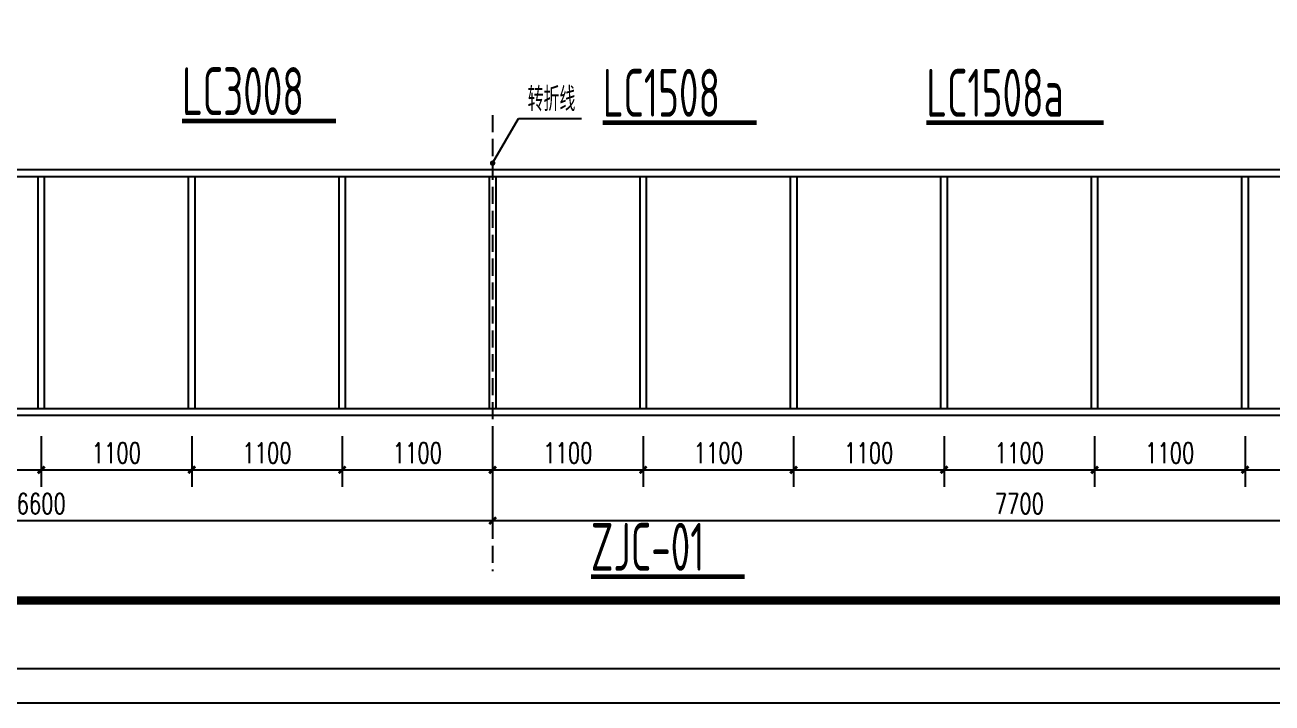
# Model space of a CAD drawing. Header units: millimetres. Extents: x -1048436 to -185795, y -983427 to 400387.
# Drawn here: x -619277 to -610161, y 342011 to 346971 of the extents above; entities that cross this region are included whole.
import ezdxf
from ezdxf.enums import TextEntityAlignment as Align

# ---------------------------------------------------------------- set-up
doc = ezdxf.new("R2010")
doc.units = ezdxf.units.MM
doc.header["$LTSCALE"] = 500
doc.linetypes.add('DASH', pattern=[0.35, 0.25, -0.1])
for name, color, linetype in [('C-SHET-TTLB', 11, 'Continuous'), ('DIM_SYMB', 3, 'Continuous'), ('PUB_DIM', 3, 'Continuous'), ('PUB_TEXT', 7, 'Continuous'), ('建-文字', 4, 'Continuous'), ('建-窗', 135, 'Continuous'), ('建-符号-引出', 150, 'Continuous')]:
    doc.layers.add(name, color=color, linetype=linetype)
doc.styles.add('_TCH_DIM_T3', font='SIMPLEX', dxfattribs={"width": 0.705882, "bigfont": 'GBCBIG'})
doc.styles.add('ECADI', font='hzs.shx', dxfattribs={"width": 0.7, "bigfont": 'hztxt.shx'})
doc.styles.add('XD2008', font='xd-hzs.shx', dxfattribs={"width": 0.7, "bigfont": 'xd-hztxt.shx'})
doc.dimstyles.new('_TCH_ARCH&&50', dxfattribs={"dimtxt": 148.75, "dimasz": 50, "dimexe": 125, "dimexo": 150, "dimgap": 50, "dimtad": 1, "dimdec": 0, "dimzin": 0, "dimdsep": 46, "dimtxsty": '_TCH_DIM_T3', "dimblk": 'ARCHTICK', "dimcen": 0.09, "dimclrt": 7, "dimazin": 2, "dimtfac": 1, "dimtdec": 0, "dimtix": 1, "dimtmove": 2, "dimatfit": 3, "dimldrblk": 'ARCHTICK', "dimfxl": 1, "dimtolj": 1, "dimtzin": 0, "dimarcsym": 0})

# ---------------------------------------------------------------- blocks, each defined once
blk = doc.blocks.new('集团图框A1')
at = {"layer": 'C-SHET-TTLB'}
for points in [[(1095.85, -95.53), (1095.85, -699.53), (244.85, -699.53), (244.85, -95.53)], [(1090.85, -100.53), (1090.85, -694.53), (249.85, -694.53), (249.85, -100.53)]]:
    blk.add_lwpolyline(points, close=True, dxfattribs=at)
at = {"layer": 'C-SHET-TTLB', "const_width": 1.2}
blk.add_lwpolyline([(268.25, -110.53), (1080.85, -110.53), (1080.85, -684.53), (268.25, -684.53)], close=True, dxfattribs=at)
at = {"color": 2, "style": 'ECADI', "width": 0.7}
for tag, p in [('序号1', (1009.72, -381.88)), ('记要1', (1037.92, -381.9)), ('日期1', (1073.26, -381.71)), ('序号2', (1009.72, -387.77)), ('记要2', (1037.92, -387.79)), ('日期2', (1073.26, -387.6)), ('序号3', (1009.72, -393.63)), ('记要3', (1037.92, -393.65)), ('日期3', (1073.26, -393.46)), ('日期4', (1073.26, -399.35)), ('序号4', (1009.72, -399.51)), ('记要4', (1037.92, -399.53)), ('合作设计单位', (1042.53, -542.75)), ('审定人', (1041.84, -561.74)), ('审核人', (1041.84, -571.23)), ('设计总负责人', (1041.84, -580.99)), ('专业负责人', (1041.84, -591.72)), ('校对人', (1041.84, -601.96)), ('设计人', (1041.84, -611.83)), ('建设单位上', (1044.38, -619.93)), ('建设单位中', (1044.38, -623.89)), ('建设单位下', (1044.38, -627.74)), ('项目名称上', (1044.35, -632.3)), ('项目名称中', (1044.35, -636.38)), ('项目名称下', (1044.35, -640.33)), ('子项', (1043.59, -646.93)), ('图名上', (1044.47, -653.59)), ('图名中', (1044.47, -657.5)), ('图名下', (1044.47, -661.62)), ('工程编号', (1027.1, -667.58)), ('阶段', (1063.92, -667.61)), ('比例', (1025.96, -674.19)), ('专业', (1063.72, -673.97)), ('日期', (1026.1, -680.73)), ('图别、图号', (1066.05, -680.84))]:
    blk.add_attdef(tag, text='', height=3.5, dxfattribs=at).set_placement(p, align=Align.MIDDLE)
blk = doc.blocks.new('A1')
blk.add_blockref('集团图框A1', (-609654.51, -640037.88))
blk = doc.blocks.new('_ArchTick')
at = {"color": 0, "linetype": 'ByBlock', "const_width": 0.4}
blk.add_lwpolyline([(-0.5, -0.5), (0.5, 0.5)], dxfattribs=at)
blk = doc.blocks.new('*D380')
at = {"layer": 'Defpoints', "color": 0, "transparency": 16777216}
for p in [(-622458.4, 343741.8), (-615858.8, 343741.8), (-615858.8, 343345.2)]:
    blk.add_point(p, dxfattribs=at)
at = {"layer": 'PUB_DIM', "color": 0, "lineweight": -2, "transparency": 16777216}
for p, q in [((-622458.4, 343591.8), (-622458.4, 343220.2)), ((-615858.8, 343591.8), (-615858.8, 343220.2)), ((-622458.4, 343345.2), (-615858.8, 343345.2))]:
    blk.add_line(p, q, dxfattribs=at)
at = {"layer": 'PUB_DIM', "color": 0, "lineweight": -2, "transparency": 16777216, "xscale": 50, "yscale": 50, "zscale": 50, "rotation": 180}
blk.add_blockref('_ArchTick', (-622458.4, 343345.2), dxfattribs=at)
at = {"layer": 'PUB_DIM', "color": 0, "lineweight": -2, "transparency": 16777216, "xscale": 50, "yscale": 50, "zscale": 50}
blk.add_blockref('_ArchTick', (-615858.8, 343345.2), dxfattribs=at)
at = {"layer": 'PUB_DIM', "color": 7, "transparency": 16777216, "insert": (-619158.6, 343469.6), "char_height": 148.75, "attachment_point": 5, "style": '_TCH_DIM_T3'}
blk.add_mtext('\\A1;6600', dxfattribs=at)
blk = doc.blocks.new('*D381')
at = {"layer": 'Defpoints', "color": 0, "transparency": 16777216}
for p in [(-615858.8, 343741.8), (-608158.8, 343741.8), (-608158.8, 343345.2)]:
    blk.add_point(p, dxfattribs=at)
at = {"layer": 'PUB_DIM', "color": 0, "lineweight": -2, "transparency": 16777216}
for p, q in [((-615858.8, 343591.8), (-615858.8, 343220.2)), ((-608158.8, 343591.8), (-608158.8, 343220.2)), ((-615858.8, 343345.2), (-608158.8, 343345.2))]:
    blk.add_line(p, q, dxfattribs=at)
at = {"layer": 'PUB_DIM', "color": 0, "lineweight": -2, "transparency": 16777216, "xscale": 50, "yscale": 50, "zscale": 50, "rotation": 180}
blk.add_blockref('_ArchTick', (-615858.8, 343345.2), dxfattribs=at)
at = {"layer": 'PUB_DIM', "color": 0, "lineweight": -2, "transparency": 16777216, "xscale": 50, "yscale": 50, "zscale": 50}
blk.add_blockref('_ArchTick', (-608158.8, 343345.2), dxfattribs=at)
at = {"layer": 'PUB_DIM', "color": 7, "transparency": 16777216, "insert": (-612008.8, 343469.6), "char_height": 148.75, "attachment_point": 5, "style": '_TCH_DIM_T3'}
blk.add_mtext('\\A1;7700', dxfattribs=at)
blk = doc.blocks.new('*D384')
at = {"layer": 'Defpoints', "color": 0, "transparency": 16777216}
for p in [(-620258.4, 344113.3), (-619158.4, 344113.3), (-619158.4, 343716.8)]:
    blk.add_point(p, dxfattribs=at)
at = {"layer": 'PUB_DIM', "color": 0, "lineweight": -2, "transparency": 16777216}
for p, q in [((-620258.4, 343963.3), (-620258.4, 343591.8)), ((-619158.4, 343963.3), (-619158.4, 343591.8)), ((-620258.4, 343716.8), (-619158.4, 343716.8))]:
    blk.add_line(p, q, dxfattribs=at)
at = {"layer": 'PUB_DIM', "color": 0, "lineweight": -2, "transparency": 16777216, "xscale": 50, "yscale": 50, "zscale": 50, "rotation": 180}
blk.add_blockref('_ArchTick', (-620258.4, 343716.8), dxfattribs=at)
at = {"layer": 'PUB_DIM', "color": 0, "lineweight": -2, "transparency": 16777216, "xscale": 50, "yscale": 50, "zscale": 50}
blk.add_blockref('_ArchTick', (-619158.4, 343716.8), dxfattribs=at)
at = {"layer": 'PUB_DIM', "color": 7, "transparency": 16777216, "insert": (-619708.4, 343841.1), "char_height": 148.75, "attachment_point": 5, "style": '_TCH_DIM_T3'}
blk.add_mtext('\\A1;1100', dxfattribs=at)
blk = doc.blocks.new('*D385')
at = {"layer": 'Defpoints', "color": 0, "transparency": 16777216}
for p in [(-619158.4, 344113.3), (-618058.4, 344113.3), (-618058.4, 343716.8)]:
    blk.add_point(p, dxfattribs=at)
at = {"layer": 'PUB_DIM', "color": 0, "lineweight": -2, "transparency": 16777216}
for p, q in [((-619158.4, 343963.3), (-619158.4, 343591.8)), ((-618058.4, 343963.3), (-618058.4, 343591.8)), ((-619158.4, 343716.8), (-618058.4, 343716.8))]:
    blk.add_line(p, q, dxfattribs=at)
at = {"layer": 'PUB_DIM', "color": 0, "lineweight": -2, "transparency": 16777216, "xscale": 50, "yscale": 50, "zscale": 50, "rotation": 180}
blk.add_blockref('_ArchTick', (-619158.4, 343716.8), dxfattribs=at)
at = {"layer": 'PUB_DIM', "color": 0, "lineweight": -2, "transparency": 16777216, "xscale": 50, "yscale": 50, "zscale": 50}
blk.add_blockref('_ArchTick', (-618058.4, 343716.8), dxfattribs=at)
at = {"layer": 'PUB_DIM', "color": 7, "transparency": 16777216, "insert": (-618608.4, 343841.1), "char_height": 148.75, "attachment_point": 5, "style": '_TCH_DIM_T3'}
blk.add_mtext('\\A1;1100', dxfattribs=at)
blk = doc.blocks.new('*D386')
at = {"layer": 'Defpoints', "color": 0, "transparency": 16777216}
for p in [(-618058.4, 344113.3), (-616958.4, 344113.3), (-616958.4, 343716.8)]:
    blk.add_point(p, dxfattribs=at)
at = {"layer": 'PUB_DIM', "color": 0, "lineweight": -2, "transparency": 16777216}
for p, q in [((-618058.4, 343963.3), (-618058.4, 343591.8)), ((-616958.4, 343963.3), (-616958.4, 343591.8)), ((-618058.4, 343716.8), (-616958.4, 343716.8))]:
    blk.add_line(p, q, dxfattribs=at)
at = {"layer": 'PUB_DIM', "color": 0, "lineweight": -2, "transparency": 16777216, "xscale": 50, "yscale": 50, "zscale": 50, "rotation": 180}
blk.add_blockref('_ArchTick', (-618058.4, 343716.8), dxfattribs=at)
at = {"layer": 'PUB_DIM', "color": 0, "lineweight": -2, "transparency": 16777216, "xscale": 50, "yscale": 50, "zscale": 50}
blk.add_blockref('_ArchTick', (-616958.4, 343716.8), dxfattribs=at)
at = {"layer": 'PUB_DIM', "color": 7, "transparency": 16777216, "insert": (-617508.4, 343841.1), "char_height": 148.75, "attachment_point": 5, "style": '_TCH_DIM_T3'}
blk.add_mtext('\\A1;1100', dxfattribs=at)
blk = doc.blocks.new('*D387')
at = {"layer": 'Defpoints', "color": 0, "transparency": 16777216}
for p in [(-616958.4, 344113.3), (-615858.8, 344113.3), (-615858.8, 343716.8)]:
    blk.add_point(p, dxfattribs=at)
at = {"layer": 'PUB_DIM', "color": 0, "lineweight": -2, "transparency": 16777216}
for p, q in [((-616958.4, 343963.3), (-616958.4, 343591.8)), ((-615858.8, 343963.3), (-615858.8, 343591.8)), ((-616958.4, 343716.8), (-615858.8, 343716.8))]:
    blk.add_line(p, q, dxfattribs=at)
at = {"layer": 'PUB_DIM', "color": 0, "lineweight": -2, "transparency": 16777216, "xscale": 50, "yscale": 50, "zscale": 50, "rotation": 180}
blk.add_blockref('_ArchTick', (-616958.4, 343716.8), dxfattribs=at)
at = {"layer": 'PUB_DIM', "color": 0, "lineweight": -2, "transparency": 16777216, "xscale": 50, "yscale": 50, "zscale": 50}
blk.add_blockref('_ArchTick', (-615858.8, 343716.8), dxfattribs=at)
at = {"layer": 'PUB_DIM', "color": 7, "transparency": 16777216, "insert": (-616408.6, 343841.1), "char_height": 148.75, "attachment_point": 5, "style": '_TCH_DIM_T3'}
blk.add_mtext('\\A1;1100', dxfattribs=at)
blk = doc.blocks.new('*D388')
at = {"layer": 'Defpoints', "color": 0, "transparency": 16777216}
for p in [(-615858.8, 344113.3), (-614758.8, 344113.3), (-614758.8, 343716.8)]:
    blk.add_point(p, dxfattribs=at)
at = {"layer": 'PUB_DIM', "color": 0, "lineweight": -2, "transparency": 16777216}
for p, q in [((-615858.8, 343963.3), (-615858.8, 343591.8)), ((-614758.8, 343963.3), (-614758.8, 343591.8)), ((-615858.8, 343716.8), (-614758.8, 343716.8))]:
    blk.add_line(p, q, dxfattribs=at)
at = {"layer": 'PUB_DIM', "color": 0, "lineweight": -2, "transparency": 16777216, "xscale": 50, "yscale": 50, "zscale": 50, "rotation": 180}
blk.add_blockref('_ArchTick', (-615858.8, 343716.8), dxfattribs=at)
at = {"layer": 'PUB_DIM', "color": 0, "lineweight": -2, "transparency": 16777216, "xscale": 50, "yscale": 50, "zscale": 50}
blk.add_blockref('_ArchTick', (-614758.8, 343716.8), dxfattribs=at)
at = {"layer": 'PUB_DIM', "color": 7, "transparency": 16777216, "insert": (-615308.8, 343841.1), "char_height": 148.75, "attachment_point": 5, "style": '_TCH_DIM_T3'}
blk.add_mtext('\\A1;1100', dxfattribs=at)
blk = doc.blocks.new('*D389')
at = {"layer": 'Defpoints', "color": 0, "transparency": 16777216}
for p in [(-614758.8, 344113.3), (-613658.8, 344113.3), (-613658.8, 343716.8)]:
    blk.add_point(p, dxfattribs=at)
at = {"layer": 'PUB_DIM', "color": 0, "lineweight": -2, "transparency": 16777216}
for p, q in [((-614758.8, 343963.3), (-614758.8, 343591.8)), ((-613658.8, 343963.3), (-613658.8, 343591.8)), ((-614758.8, 343716.8), (-613658.8, 343716.8))]:
    blk.add_line(p, q, dxfattribs=at)
at = {"layer": 'PUB_DIM', "color": 0, "lineweight": -2, "transparency": 16777216, "xscale": 50, "yscale": 50, "zscale": 50, "rotation": 180}
blk.add_blockref('_ArchTick', (-614758.8, 343716.8), dxfattribs=at)
at = {"layer": 'PUB_DIM', "color": 0, "lineweight": -2, "transparency": 16777216, "xscale": 50, "yscale": 50, "zscale": 50}
blk.add_blockref('_ArchTick', (-613658.8, 343716.8), dxfattribs=at)
at = {"layer": 'PUB_DIM', "color": 7, "transparency": 16777216, "insert": (-614208.8, 343841.1), "char_height": 148.75, "attachment_point": 5, "style": '_TCH_DIM_T3'}
blk.add_mtext('\\A1;1100', dxfattribs=at)
blk = doc.blocks.new('*D390')
at = {"layer": 'Defpoints', "color": 0, "transparency": 16777216}
for p in [(-613658.8, 344113.3), (-612558.8, 344113.3), (-612558.8, 343716.8)]:
    blk.add_point(p, dxfattribs=at)
at = {"layer": 'PUB_DIM', "color": 0, "lineweight": -2, "transparency": 16777216}
for p, q in [((-613658.8, 343963.3), (-613658.8, 343591.8)), ((-612558.8, 343963.3), (-612558.8, 343591.8)), ((-613658.8, 343716.8), (-612558.8, 343716.8))]:
    blk.add_line(p, q, dxfattribs=at)
at = {"layer": 'PUB_DIM', "color": 0, "lineweight": -2, "transparency": 16777216, "xscale": 50, "yscale": 50, "zscale": 50, "rotation": 180}
blk.add_blockref('_ArchTick', (-613658.8, 343716.8), dxfattribs=at)
at = {"layer": 'PUB_DIM', "color": 0, "lineweight": -2, "transparency": 16777216, "xscale": 50, "yscale": 50, "zscale": 50}
blk.add_blockref('_ArchTick', (-612558.8, 343716.8), dxfattribs=at)
at = {"layer": 'PUB_DIM', "color": 7, "transparency": 16777216, "insert": (-613108.8, 343841.1), "char_height": 148.75, "attachment_point": 5, "style": '_TCH_DIM_T3'}
blk.add_mtext('\\A1;1100', dxfattribs=at)
blk = doc.blocks.new('*D391')
at = {"layer": 'Defpoints', "color": 0, "transparency": 16777216}
for p in [(-612558.8, 344113.3), (-611458.8, 344113.3), (-611458.8, 343716.8)]:
    blk.add_point(p, dxfattribs=at)
at = {"layer": 'PUB_DIM', "color": 0, "lineweight": -2, "transparency": 16777216}
for p, q in [((-612558.8, 343963.3), (-612558.8, 343591.8)), ((-611458.8, 343963.3), (-611458.8, 343591.8)), ((-612558.8, 343716.8), (-611458.8, 343716.8))]:
    blk.add_line(p, q, dxfattribs=at)
at = {"layer": 'PUB_DIM', "color": 0, "lineweight": -2, "transparency": 16777216, "xscale": 50, "yscale": 50, "zscale": 50, "rotation": 180}
blk.add_blockref('_ArchTick', (-612558.8, 343716.8), dxfattribs=at)
at = {"layer": 'PUB_DIM', "color": 0, "lineweight": -2, "transparency": 16777216, "xscale": 50, "yscale": 50, "zscale": 50}
blk.add_blockref('_ArchTick', (-611458.8, 343716.8), dxfattribs=at)
at = {"layer": 'PUB_DIM', "color": 7, "transparency": 16777216, "insert": (-612008.8, 343841.1), "char_height": 148.75, "attachment_point": 5, "style": '_TCH_DIM_T3'}
blk.add_mtext('\\A1;1100', dxfattribs=at)
blk = doc.blocks.new('*D392')
at = {"layer": 'Defpoints', "color": 0, "transparency": 16777216}
for p in [(-611458.8, 344113.3), (-610358.8, 344113.3), (-610358.8, 343716.8)]:
    blk.add_point(p, dxfattribs=at)
at = {"layer": 'PUB_DIM', "color": 0, "lineweight": -2, "transparency": 16777216}
for p, q in [((-611458.8, 343963.3), (-611458.8, 343591.8)), ((-610358.8, 343963.3), (-610358.8, 343591.8)), ((-611458.8, 343716.8), (-610358.8, 343716.8))]:
    blk.add_line(p, q, dxfattribs=at)
at = {"layer": 'PUB_DIM', "color": 0, "lineweight": -2, "transparency": 16777216, "xscale": 50, "yscale": 50, "zscale": 50, "rotation": 180}
blk.add_blockref('_ArchTick', (-611458.8, 343716.8), dxfattribs=at)
at = {"layer": 'PUB_DIM', "color": 0, "lineweight": -2, "transparency": 16777216, "xscale": 50, "yscale": 50, "zscale": 50}
blk.add_blockref('_ArchTick', (-610358.8, 343716.8), dxfattribs=at)
at = {"layer": 'PUB_DIM', "color": 7, "transparency": 16777216, "insert": (-610908.8, 343841.1), "char_height": 148.75, "attachment_point": 5, "style": '_TCH_DIM_T3'}
blk.add_mtext('\\A1;1100', dxfattribs=at)
blk = doc.blocks.new('*D393')
at = {"layer": 'Defpoints', "color": 0, "transparency": 16777216}
for p in [(-610358.8, 344113.3), (-609258.8, 344113.3), (-609258.8, 343716.8)]:
    blk.add_point(p, dxfattribs=at)
at = {"layer": 'PUB_DIM', "color": 0, "lineweight": -2, "transparency": 16777216}
for p, q in [((-610358.8, 343963.3), (-610358.8, 343591.8)), ((-609258.8, 343963.3), (-609258.8, 343591.8)), ((-610358.8, 343716.8), (-609258.8, 343716.8))]:
    blk.add_line(p, q, dxfattribs=at)
at = {"layer": 'PUB_DIM', "color": 0, "lineweight": -2, "transparency": 16777216, "xscale": 50, "yscale": 50, "zscale": 50, "rotation": 180}
blk.add_blockref('_ArchTick', (-610358.8, 343716.8), dxfattribs=at)
at = {"layer": 'PUB_DIM', "color": 0, "lineweight": -2, "transparency": 16777216, "xscale": 50, "yscale": 50, "zscale": 50}
blk.add_blockref('_ArchTick', (-609258.8, 343716.8), dxfattribs=at)
at = {"layer": 'PUB_DIM', "color": 7, "transparency": 16777216, "insert": (-609808.8, 343841.1), "char_height": 148.75, "attachment_point": 5, "style": '_TCH_DIM_T3'}
blk.add_mtext('\\A1;1100', dxfattribs=at)

msp = doc.modelspace()

# ---------------------------------------------------------------- linework, layer by layer
at = {"linetype": 'DASH'}
msp.add_lwpolyline([(-615858.8, 346311.9), (-615858.8, 342976.6)], dxfattribs=at)
at = {"layer": 'DIM_SYMB', "const_width": 35}
for points in [[(-618128.8, 346268.4), (-617003.5, 346268.4)], [(-615053.5, 346256.3), (-613928.1, 346256.3)], [(-612688.3, 346256.3), (-611393.3, 346256.3)], [(-615140.7, 342935.6), (-614015.3, 342935.6)]]:
    msp.add_lwpolyline(points, dxfattribs=at)
at = {"layer": '建-窗', "linetype": 'Continuous'}
for points in [[(-622458.4, 345913.3), (-608158.8, 345913.3), (-608158.8, 344113.3), (-622458.4, 344113.3)], [(-622458.4, 345913.3), (-608158.8, 345913.3), (-608158.8, 344113.3), (-622458.4, 344113.3)], [(-622408.4, 345863.3), (-608208.8, 345863.3), (-608208.8, 344163.3), (-622408.4, 344163.3)], [(-620233.8, 345863.3), (-619183.8, 345863.3), (-619183.8, 344163.3), (-620233.8, 344163.3)], [(-619133.8, 345863.3), (-618083.8, 345863.3), (-618083.8, 344163.3), (-619133.8, 344163.3)], [(-618033.8, 345863.3), (-616983.8, 345863.3), (-616983.8, 344163.3), (-618033.8, 344163.3)], [(-616933.8, 345863.3), (-615883.8, 345863.3), (-615883.8, 344163.3), (-616933.8, 344163.3)], [(-615833.8, 345863.3), (-614783.8, 345863.3), (-614783.8, 344163.3), (-615833.8, 344163.3)], [(-614733.8, 345863.3), (-613683.8, 345863.3), (-613683.8, 344163.3), (-614733.8, 344163.3)], [(-613633.8, 345863.3), (-612583.8, 345863.3), (-612583.8, 344163.3), (-613633.8, 344163.3)], [(-612533.8, 345863.3), (-611483.8, 345863.3), (-611483.8, 344163.3), (-612533.8, 344163.3)], [(-611433.8, 345863.3), (-610383.8, 345863.3), (-610383.8, 344163.3), (-611433.8, 344163.3)], [(-610333.8, 345863.3), (-609283.8, 345863.3), (-609283.8, 344163.3), (-610333.8, 344163.3)]]:
    msp.add_lwpolyline(points, close=True, dxfattribs=at)
at = {"layer": '建-符号-引出'}
for p, q in [((-615858.8, 345960.1), (-615668.6, 346287.8)), ((-615668.6, 346287.8), (-615208.1, 346287.8))]:
    msp.add_line(p, q, dxfattribs=at)
at = {"layer": '建-符号-引出', "const_width": 20}
msp.add_lwpolyline([(-615863.8, 345951.5, 1), (-615853.8, 345968.8, 1)], format="xyb", close=True, dxfattribs=at)

# ---------------------------------------------------------------- block references
at = {"xscale": 50, "yscale": 50, "zscale": 50}
msp.add_blockref('A1', (29824819.3, 32378881.2), dxfattribs=at)

# ---------------------------------------------------------------- texts
at = {"layer": 'PUB_TEXT', "style": 'XD2008', "width": 0.7}
for s, p in [('LC3008', (-618128.8, 346311.5)), ('LC1508', (-615053.5, 346299.4)), ('LC1508a', (-612688.3, 346299.4)), ('ZJC-01', (-615140.7, 342978.7))]:
    msp.add_text(s, height=350, dxfattribs=at).set_placement(p)
at = {"layer": '建-文字', "style": 'XD2008', "width": 0.7}
msp.add_text('转折线', height=175, dxfattribs=at).set_placement((-615603, 346340.3))

# ---------------------------------------------------------------- dimensions: what is measured, and where the dimension line sits
at = {"layer": 'PUB_DIM'}
for p1, p2, picture, middle in [((-620258.4, 344113.3), (-619158.4, 344113.3), '*D384', (-619708.4, 343841.1)), ((-619158.4, 344113.3), (-618058.4, 344113.3), '*D385', (-618608.4, 343841.1)), ((-618058.4, 344113.3), (-616958.4, 344113.3), '*D386', (-617508.4, 343841.1)), ((-616958.4, 344113.3), (-615858.8, 344113.3), '*D387', (-616408.6, 343841.1)), ((-615858.8, 344113.3), (-614758.8, 344113.3), '*D388', (-615308.8, 343841.1)), ((-614758.8, 344113.3), (-613658.8, 344113.3), '*D389', (-614208.8, 343841.1)), ((-613658.8, 344113.3), (-612558.8, 344113.3), '*D390', (-613108.8, 343841.1)), ((-612558.8, 344113.3), (-611458.8, 344113.3), '*D391', (-612008.8, 343841.1)), ((-611458.8, 344113.3), (-610358.8, 344113.3), '*D392', (-610908.8, 343841.1)), ((-610358.8, 344113.3), (-609258.8, 344113.3), '*D393', (-609808.8, 343841.1)), ((-622458.4, 343741.8), (-615858.8, 343741.8), '*D380', (-619158.6, 343469.6)), ((-615858.8, 343741.8), (-608158.8, 343741.8), '*D381', (-612008.8, 343469.6))]:
    dim = msp.add_aligned_dim(p1=p1, p2=p2, distance=-396.6, dimstyle='_TCH_ARCH&&50', dxfattribs=at)
    dim.commit()
    dim.dimension.update_dxf_attribs({"geometry": picture, "text_midpoint": middle})

doc.saveas('drawing.dxf')
